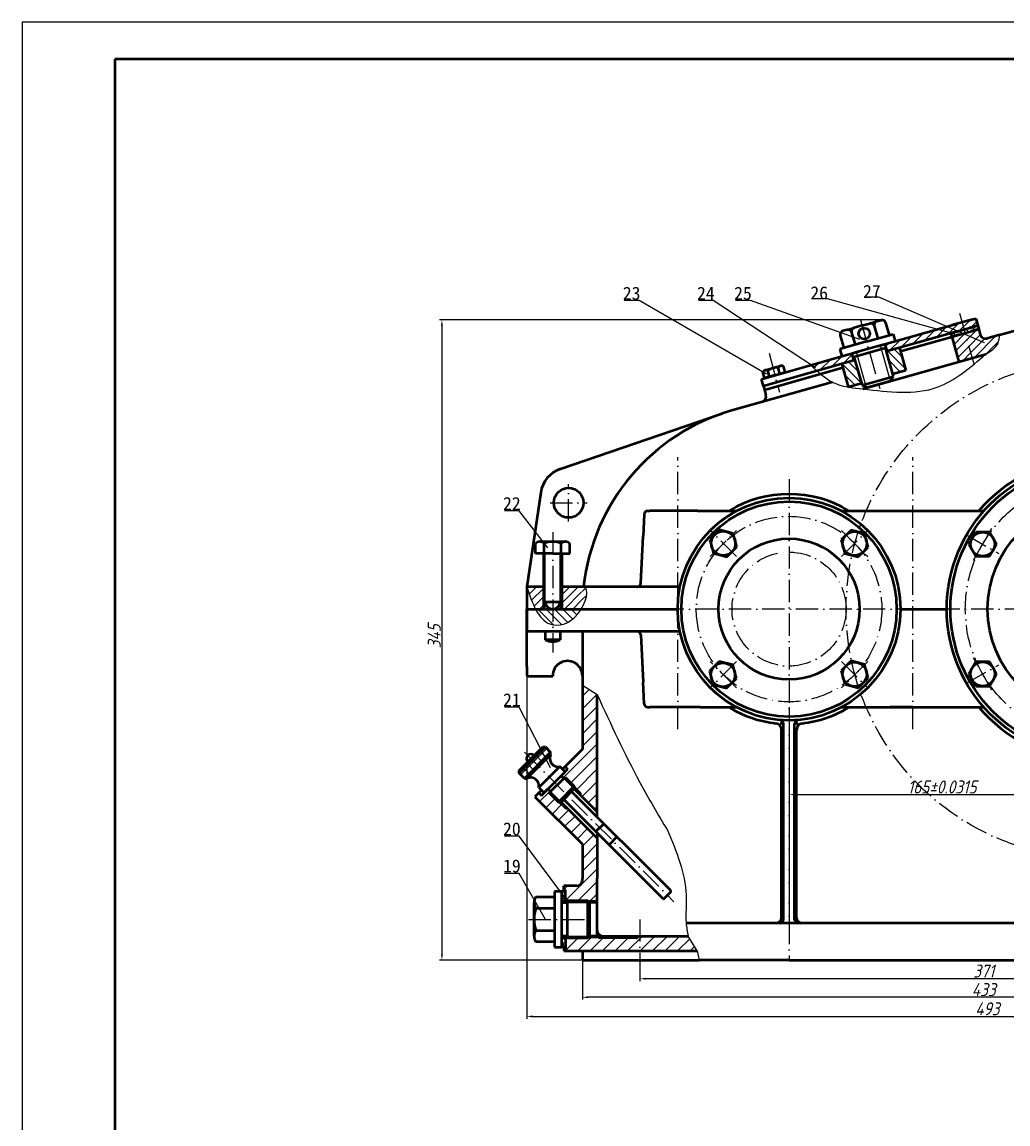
# Model space of a CAD drawing. Header units: millimetres. Extents: x 0 to 1682, y 0 to 1188.
# Drawn here: x 0 to 531, y 594 to 1188 of the extents above; entities that cross this region are included whole.
import ezdxf
from ezdxf import colors
from ezdxf.entities.mleader import LeaderData, LeaderLine
from ezdxf.enums import TextEntityAlignment as Align
from ezdxf.math import Vec2, Vec3

# ---------------------------------------------------------------- set-up
doc = ezdxf.new("R2010")
doc.units = ezdxf.units.MM
doc.linetypes.add('ACAD_ISO10W100', pattern=[18, 12, -3, 0, -3])
doc.layers.get('0').update_dxf_attribs({"lineweight": 50})
doc.layers.get('Defpoints').update_dxf_attribs({"lineweight": 50})
for name, color, linetype, lineweight in [('中心线', 20, 'ACAD_ISO10W100', 25), ('剖面线', 3, 'Continuous', 25), ('尺寸', 7, 'Continuous', 25), ('文字', 7, 'Continuous', 25), ('标注', 7, 'Continuous', 25), ('粗实线', 7, 'Continuous', 50), ('细实线', 7, 'Continuous', 25)]:
    doc.layers.add(name, color=color, linetype=linetype, lineweight=lineweight)
doc.styles.add('gbeitc', font='gbeitc.shx', dxfattribs={"bigfont": 'gbcbig.shx'})
doc.styles.add('Songti', font='')
doc.styles.get("Standard").update_dxf_attribs({"font": 'arial.ttf'})
doc.styles.get('Songti').set_extended_font_data('SimSun')
doc.dimstyles.new('gbeitc', dxfattribs={"dimtxt": 5, "dimasz": 3.125, "dimexe": 1.25, "dimexo": 0.625, "dimtad": 1, "dimdec": 0, "dimdsep": 46, "dimtxsty": 'gbeitc', "dimcen": 2.5, "dimadec": 0, "dimazin": 0, "dimtfac": 1, "dimtdec": 3, "dimtmove": 0, "dimatfit": 3, "dimfxl": 1, "dimarcsym": 0})
pattern_1 = [(45, (-31.765, 19.2817), (-3.367596, 3.367596), [])]
pattern_2 = [(135, (-31.765, 19.2817), (-1.796051, -1.796051), []), (225, (-31.765, 19.2817), (1.796051, -1.796051), [])]

# ---------------------------------------------------------------- blocks, each defined once
blk = doc.blocks.new('*D21')
at = {"layer": 'Defpoints', "color": 0, "lineweight": 25, "transparency": 16777216}
for p in [(463.52, 1027.39), (226.31, 682.29), (449.47, 682.29)]:
    blk.add_point(p, dxfattribs=at)
at = {"layer": '尺寸', "color": 0, "lineweight": -2, "transparency": 16777216}
for p, q in [((462.89, 1027.39), (225.06, 1027.39)), ((226.31, 1024.27), (226.31, 685.42)), ((448.84, 682.29), (225.06, 682.29))]:
    blk.add_line(p, q, dxfattribs=at)
at = {"layer": '尺寸', "color": 0, "lineweight": 25, "transparency": 16777216}
for points in [[(225.79, 1024.27), (226.84, 1024.27), (226.31, 1027.39)], [(225.79, 685.42), (226.84, 685.42), (226.31, 682.29)]]:
    blk.add_solid(points, dxfattribs=at)
at = {"layer": '尺寸', "color": 0, "transparency": 16777216, "insert": (222.19, 856.85), "char_height": 7, "attachment_point": 5, "rotation": 90, "style": 'gbeitc'}
blk.add_mtext('345', dxfattribs=at)
blk = doc.blocks.new('*D22')
at = {"layer": 'Defpoints', "color": 0, "lineweight": 25, "transparency": 16777216}
for p in [(413.41, 811.55), (578.41, 811.55), (578.41, 771.55)]:
    blk.add_point(p, dxfattribs=at)
at = {"layer": '尺寸', "color": 0, "lineweight": -2, "transparency": 16777216}
for p, q in [((413.41, 810.92), (413.41, 770.3)), ((578.41, 810.92), (578.41, 770.3)), ((416.54, 771.55), (575.29, 771.55))]:
    blk.add_line(p, q, dxfattribs=at)
at = {"layer": '尺寸', "color": 0, "lineweight": 25, "transparency": 16777216}
for points in [[(416.54, 772.07), (416.54, 771.03), (413.41, 771.55)], [(575.29, 772.07), (575.29, 771.03), (578.41, 771.55)]]:
    blk.add_solid(points, dxfattribs=at)
at = {"layer": '尺寸', "color": 0, "transparency": 16777216, "insert": (495.91, 775.67), "char_height": 7, "attachment_point": 5, "style": 'gbeitc'}
blk.add_mtext('165±0.0315', dxfattribs=at)
blk = doc.blocks.new('*D23')
at = {"layer": 'Defpoints', "color": 0, "lineweight": 25, "transparency": 16777216}
for p in [(333.01, 682.29), (703.67, 682.29), (333.01, 672.29)]:
    blk.add_point(p, dxfattribs=at)
at = {"layer": '尺寸', "color": 0, "lineweight": -2, "transparency": 16777216}
for p, q in [((333.01, 681.67), (333.01, 671.04)), ((703.67, 681.67), (703.67, 671.04)), ((700.55, 672.29), (336.14, 672.29))]:
    blk.add_line(p, q, dxfattribs=at)
at = {"layer": '尺寸', "color": 0, "lineweight": 25, "transparency": 16777216}
for points in [[(336.14, 672.81), (336.14, 671.77), (333.01, 672.29)], [(700.55, 672.81), (700.55, 671.77), (703.67, 672.29)]]:
    blk.add_solid(points, dxfattribs=at)
at = {"layer": '尺寸', "color": 0, "transparency": 16777216, "insert": (518.34, 676.42), "char_height": 7, "attachment_point": 5, "style": 'gbeitc'}
blk.add_mtext('371', dxfattribs=at)
blk = doc.blocks.new('*D24')
at = {"layer": 'Defpoints', "color": 0, "lineweight": 25, "transparency": 16777216}
for p in [(272.01, 871.55), (764.67, 871.55), (764.67, 651.95)]:
    blk.add_point(p, dxfattribs=at)
at = {"layer": '尺寸', "color": 0, "lineweight": -2, "transparency": 16777216}
for p, q in [((272.01, 870.92), (272.01, 650.7)), ((764.67, 870.92), (764.67, 650.7)), ((275.14, 651.95), (761.55, 651.95))]:
    blk.add_line(p, q, dxfattribs=at)
at = {"layer": '尺寸', "color": 0, "lineweight": 25, "transparency": 16777216}
for points in [[(275.14, 652.47), (275.14, 651.43), (272.01, 651.95)], [(761.55, 652.47), (761.55, 651.43), (764.67, 651.95)]]:
    blk.add_solid(points, dxfattribs=at)
at = {"layer": '尺寸', "color": 0, "transparency": 16777216, "insert": (520.3, 656.08), "char_height": 7, "attachment_point": 5, "style": 'gbeitc'}
blk.add_mtext('493', dxfattribs=at)
blk = doc.blocks.new('*D25')
at = {"layer": 'Defpoints', "color": 0, "lineweight": 25, "transparency": 16777216}
for p in [(302.01, 682.29), (734.67, 682.29), (302.01, 662.29)]:
    blk.add_point(p, dxfattribs=at)
at = {"layer": '尺寸', "color": 0, "lineweight": -2, "transparency": 16777216}
for p, q in [((302.01, 681.67), (302.01, 661.04)), ((734.67, 681.67), (734.67, 661.04)), ((731.55, 662.29), (305.14, 662.29))]:
    blk.add_line(p, q, dxfattribs=at)
at = {"layer": '尺寸', "color": 0, "lineweight": 25, "transparency": 16777216}
for points in [[(305.14, 662.81), (305.14, 661.77), (302.01, 662.29)], [(731.55, 662.81), (731.55, 661.77), (734.67, 662.29)]]:
    blk.add_solid(points, dxfattribs=at)
at = {"layer": '尺寸', "color": 0, "transparency": 16777216, "insert": (518.34, 666.42), "char_height": 7, "attachment_point": 5, "style": 'gbeitc'}
blk.add_mtext('433', dxfattribs=at)
blk = doc.blocks.new('_None')

msp = doc.modelspace()

# ---------------------------------------------------------------- hatches: boundary and pattern name
at = {"layer": '中心线', "lineweight": -3, "true_color": 0x58ba48}
h = msp.add_hatch(dxfattribs=at)
h.set_pattern_fill('ANSI31', color=85)
edge = h.paths.add_edge_path()
edge.add_line((448.439, 1005.515), (447.288, 1009.347))
edge.add_line((447.288, 1009.347), (424.991, 1003.047))
edge.add_spline(control_points=[(424.991, 1003.047), (426.297, 1002.022), (427.602, 1000.997), (428.918, 1000)], knot_values=[0, 0, 0, 0, 4.8236427, 4.8236427, 4.8236427, 4.8236427], degree=3, periodic=0)
edge.add_line((428.918, 1000), (448.439, 1005.515))
h.paths.add_polyline_path([(500.713, 1020.284), (493.295, 1022.345), (465.245, 1014.42), (466.27, 1010.553)])
h.paths.add_polyline_path([(498.448, 1023.801), (493.295, 1022.345), (500.713, 1020.284), (504.264, 1021.287)])
h.paths.add_polyline_path([(506.789, 1026.157), (501.233, 1024.587), (498.448, 1023.801), (504.264, 1021.287), (504.701, 1021.41), (507.877, 1022.308)])
h.paths.add_polyline_path([(508.708, 1019.367), (507.172, 1020.03), (501.203, 1018.344), (505.009, 1004.871), (510.302, 1006.367), (512.227, 1006.91)])
edge = h.paths.add_edge_path()
edge.add_spline(control_points=[(519.444, 1008.949), (522.197, 1010.651), (526.325, 1013.203), (526.751, 1017.826), (526.893, 1019.367)], knot_values=[0, 0, 0, 0, 8.9442719, 13.4164079, 13.4164079, 13.4164079, 13.4164079], degree=3, periodic=0)
edge.add_line((526.893, 1019.367), (520.156, 1017.464))
edge.add_arc((519.341, 1020.351), 3, 195.776096, 285.776096, ccw=False)
edge.add_line((516.454, 1019.535), (515.638, 1022.422))
edge.add_line((515.638, 1022.422), (511.596, 1021.28))
edge.add_line((511.596, 1021.28), (511.307, 1021.199))
edge.add_line((511.307, 1021.199), (508.42, 1020.383))
edge.add_line((508.42, 1020.383), (512.227, 1006.91))
edge.add_line((512.227, 1006.91), (519.444, 1008.949))
h.paths.add_polyline_path([(514.007, 1028.196), (509.965, 1027.054), (506.789, 1026.157), (507.877, 1022.308), (510.764, 1023.123), (511.052, 1023.205), (515.094, 1024.347)])
h = msp.add_hatch(dxfattribs=at)
h.set_pattern_fill('ANSI31', color=85, angle=90)
h.paths.add_polyline_path([(469.209, 998.128), (476.295, 1000.139), (472.877, 1012.419), (465.789, 1010.417)])
h.paths.add_polyline_path([(445.345, 991.395), (452.436, 993.39), (448.92, 1005.651), (441.832, 1003.649)])
at = {"layer": '剖面线'}
h = msp.add_hatch(dxfattribs=at)
h.set_pattern_fill('ANSI31', color=256, scale=1.5, style=0)
h.set_pattern_definition(pattern_1)
h.paths.add_polyline_path([(302.015, 830.446), (310.015, 825.446), (310.015, 762.214), (297.621, 774.607), (297.621, 776.021), (292.672, 780.971), (291.965, 780.264), (290.55, 781.678), (294.086, 785.214), (292.672, 786.628), (302.015, 795.971)])
h = msp.add_hatch(dxfattribs=at)
h.set_pattern_fill('ANSI37', color=256, style=0)
h.set_pattern_definition([(45, (-31.765, 19.2817), (-2.245064, 2.245064), []), (135, (-31.765, 19.2817), (-2.245064, -2.245064), [])])
h.paths.add_polyline_path([(270.751, 780.264), (267.923, 783.092), (282.065, 797.234), (284.894, 794.406)])
h = msp.add_hatch(dxfattribs=at)
h.set_pattern_fill('ANSI31', color=256, scale=1.5, style=0)
h.set_pattern_definition(pattern_1)
edge = h.paths.add_edge_path()
edge.add_line((278.53, 772.486), (279.944, 771.072))
edge.add_line((279.944, 771.072), (283.479, 774.607))
edge.add_line((283.479, 774.607), (284.894, 773.193))
edge.add_line((284.894, 773.193), (284.186, 772.486))
edge.add_line((284.186, 772.486), (289.136, 767.536))
edge.add_line((289.136, 767.536), (290.55, 767.536))
edge.add_line((290.55, 767.536), (310.015, 748.072))
edge.add_line((310.015, 748.072), (310.015, 726.292))
edge.add_line((310.015, 726.292), (310.015, 713.292))
edge.add_line((310.015, 713.292), (306.015, 713.292))
edge.add_line((306.015, 713.292), (305.015, 714.292))
edge.add_line((305.015, 714.292), (293.015, 714.292))
edge.add_line((293.015, 714.292), (293.015, 720.292))
edge.add_line((293.015, 720.292), (292.015, 720.292))
edge.add_line((292.015, 720.292), (292.015, 722.292))
edge.add_line((292.015, 722.292), (299.015, 722.292))
edge.add_arc((299.015, 725.292), 3, 270, 360)
edge.add_line((302.015, 725.292), (302.015, 726.292))
edge.add_line((302.015, 726.292), (302.015, 744.758))
edge.add_line((302.015, 744.758), (276.408, 770.364))
edge.add_line((276.408, 770.364), (278.53, 772.486))
h = msp.add_hatch(dxfattribs=at)
h.set_pattern_fill('ANSI37', color=256, scale=0.8, angle=90, style=0)
h.set_pattern_definition(pattern_2)
h.paths.add_polyline_path([(293.015, 719.292), (291.015, 719.292), (291.015, 714.292), (293.015, 714.292)])
h = msp.add_hatch(dxfattribs=at)
h.set_pattern_fill('ANSI31', color=256, scale=1.5, style=0)
h.set_pattern_definition(pattern_1)
edge = h.paths.add_edge_path()
edge.add_line((363.966, 687.292), (358.966, 695.292))
edge.add_line((358.966, 695.292), (332.015, 695.292))
edge.add_arc((331.015, 695.292), 1, 270, 360, ccw=False)
edge.add_line((331.015, 694.292), (311.015, 694.292))
edge.add_line((311.015, 694.292), (310.015, 695.292))
edge.add_line((310.015, 695.292), (306.015, 695.292))
edge.add_line((306.015, 695.292), (305.015, 694.292))
edge.add_line((305.015, 694.292), (293.015, 694.292))
edge.add_line((293.015, 694.292), (293.015, 688.292))
edge.add_line((293.015, 688.292), (292.015, 688.292))
edge.add_line((292.015, 688.292), (292.015, 687.292))
edge.add_line((292.015, 687.292), (363.966, 687.292))
h = msp.add_hatch(dxfattribs=at)
h.set_pattern_fill('ANSI37', color=256, scale=0.8, angle=90, style=0)
h.set_pattern_definition(pattern_2)
h.paths.add_polyline_path([(293.015, 689.292), (291.015, 689.292), (291.015, 694.292), (293.015, 694.292)])
at = {"layer": '标注', "lineweight": -3, "true_color": 0x58ba48}
h = msp.add_hatch(dxfattribs=at)
h.set_pattern_fill('ANSI31', color=85)
edge = h.paths.add_edge_path()
edge.add_line((281.015, 883.547), (272.015, 883.547))
edge.add_spline(control_points=[(272.015, 883.547), (273.462, 879.309), (274.908, 875.071), (276.745, 871.547)], knot_values=[0, 0, 0, 0, 11.3532881, 11.3532881, 11.3532881, 11.3532881], degree=3, periodic=0)
edge.add_line((276.745, 871.547), (281.015, 871.547))
edge.add_line((281.015, 871.547), (281.015, 883.547))
edge = h.paths.add_edge_path()
edge.add_spline(control_points=[(301.629, 883.547), (301.759, 883.549), (306.137, 883.617), (304.516, 876.784), (301.352, 871.547)], knot_values=[41.8071711, 41.8071711, 41.8071711, 41.8071711, 42.193555, 54.7624788, 54.7624788, 54.7624788, 54.7624788], degree=3, periodic=0)
edge.add_line((301.994, 883.547), (291.015, 883.547))
edge.add_line((291.015, 883.547), (291.015, 871.547))
edge.add_line((291.015, 871.547), (293.415, 871.547))
edge.add_line((293.415, 871.547), (301.352, 871.547))
h = msp.add_hatch(dxfattribs=at)
h.set_pattern_fill('ANSI31', color=85, angle=90)
edge = h.paths.add_edge_path()
edge.add_spline(control_points=[(276.745, 871.547), (278.731, 867.734), (284.365, 860.867), (295.853, 863.43), (300.816, 870.66), (301.352, 871.547)], knot_values=[11.3532881, 11.3532881, 11.3532881, 11.3532881, 23.6371149, 39.6802605, 41.8071711, 41.8071711, 41.8071711, 41.8071711], degree=3, periodic=0)
edge.add_line((301.352, 871.547), (276.745, 871.547))
at = {"layer": '粗实线', "lineweight": -3, "true_color": 0x58ba48}
h = msp.add_hatch(dxfattribs=at)
h.set_pattern_fill('ANSI31', color=85, angle=90)
h.paths.add_polyline_path([(504.264, 1021.287), (500.659, 1020.269), (501.203, 1018.344), (505.245, 1019.486), (507.172, 1020.03)])
h.paths.add_polyline_path([(515.638, 1022.422), (515.094, 1024.347), (511.052, 1023.205), (510.764, 1023.123), (507.877, 1022.308), (508.42, 1020.383), (511.307, 1021.199)])
h.paths.add_polyline_path([(507.877, 1022.308), (504.701, 1021.41), (504.264, 1021.287), (507.172, 1020.03), (508.42, 1020.383)])

# ---------------------------------------------------------------- linework, layer by layer
at = {"lineweight": 50}
for p, q in [((448.345, 1007.572), (465.253, 1012.342)), ((466.27, 1010.553), (465.245, 1014.42)), ((465.253, 1012.342), (469.544, 996.923)), ((472.877, 1012.419), (476.295, 1000.139)), ((448.439, 1005.515), (447.288, 1009.347)), ((448.369, 1007.572), (452.781, 992.187)), ((441.832, 1003.649), (445.345, 991.395)), ((476.295, 1000.139), (469.209, 998.128)), ((452.779, 992.194), (469.544, 996.923)), ((452.781, 992.187), (455.221, 990.951)), ((468.116, 994.558), (469.544, 996.923)), ((272.015, 840.547), (272.015, 836.443)), ((273.015, 835.443), (286.015, 835.442))]:
    msp.add_line(p, q, dxfattribs=at)
at = {"lineweight": 25}
for p, q in [((454.709, 992.739), (455.221, 990.951)), ((467.613, 996.384), (468.116, 994.558))]:
    msp.add_line(p, q, dxfattribs=at)
at = {"lineweight": 50}
for centre, radius, start, end in [((294.015, 835.602), 8.002, 0, 181.146854), ((273.015, 836.443), 1, 180, 269.993349)]:
    msp.add_arc(centre, radius, start, end, dxfattribs=at)
at = {"lineweight": 25}
msp.add_spline([(424.991, 1003.047), (438.583, 993.074), (453.26, 990.251)], degree=3, dxfattribs=at)
at = {"layer": '中心线', "linetype": 'ACAD_ISO10W100', "lineweight": 25}
for p, q in [((505.234, 1031.034), (513.134, 1003.138)), ((451.86, 1027.391), (461.668, 992.754)), ((461.668, 992.754), (462.312, 990.484))]:
    msp.add_line(p, q, dxfattribs=at)
at = {"layer": '中心线', "linetype": 'ACAD_ISO10W100'}
for p, q in [((402.677, 1009.416), (408.218, 988.447)), ((294.62, 918.838), (294.62, 938.838)), ((284.62, 928.838), (304.62, 928.838))]:
    msp.add_line(p, q, dxfattribs=at)
at = {"layer": '中心线'}
for p, q in [((353.415, 806.832), (353.415, 953.462)), ((480.057, 806.832), (480.057, 953.462)), ((413.415, 941.547), (413.415, 801.547)), ((512.793, 897.886), (522.793, 915.207)), ((286.015, 912.947), (286.015, 848.077)), ((385.131, 899.831), (370.988, 913.973)), ((370.988, 899.831), (385.131, 913.973)), ((441.699, 899.831), (455.841, 913.973)), ((441.699, 913.973), (455.841, 899.831)), ((441.699, 899.831), (455.841, 913.973)), ((441.699, 913.973), (455.841, 899.831)), ((509.133, 911.547), (526.453, 901.547)), ((483.415, 871.547), (343.415, 871.547)), ((668.415, 871.547), (488.415, 871.547)), ((522.793, 827.886), (512.793, 845.207)), ((385.131, 843.262), (370.988, 829.12)), ((385.131, 829.12), (370.988, 843.262)), ((441.699, 843.262), (455.841, 829.12)), ((455.841, 843.262), (441.699, 829.12)), ((509.133, 831.547), (526.453, 841.547)), ((413.415, 818.632), (413.415, 700.292)), ((413.415, 811.547), (413.415, 682.292)), ((270.751, 794.406), (351.401, 713.756)), ((273.015, 704.292), (309.015, 704.292)), ((333.015, 704.292), (333.015, 680.292))]:
    msp.add_line(p, q, dxfattribs=at)
for centre, radius in [((578.415, 871.547), 134.255), ((578.415, 871.547), 70), ((413.415, 871.547), 50), ((413.415, 871.547), 30.745)]:
    msp.add_circle(centre, radius, dxfattribs=at)
at = {"layer": '文字'}
for p, q in [((1682, 1188), (0, 1188)), ((0, 1188), (0, 0))]:
    msp.add_line(p, q, dxfattribs=at)
at = {"layer": '标注', "lineweight": 50}
for p, q in [((282.015, 875.547), (290.015, 875.547)), ((282.015, 859.547), (282.015, 855.047)), ((290.015, 859.547), (290.015, 855.047)), ((408.467, 808.733), (409.803, 811.002)), ((418.362, 808.733), (417.027, 811.002))]:
    msp.add_line(p, q, dxfattribs=at)
msp.add_arc((286.015, 875.547), 4, 180, 0, dxfattribs=at)
at = {"layer": '标注', "lineweight": 25}
msp.add_spline([(272.015, 883.547), (284.568, 863.518), (299.628, 869.046), (302.015, 883.547), (301.629, 883.547)], degree=3, dxfattribs=at)
at = {"layer": '粗实线'}
for p, q in [((1662.008, 1168), (50.008, 1168)), ((50.008, 1168), (50.008, 20)), ((512.345, 1027.727), (501.233, 1024.587)), ((509.965, 1027.054), (514.007, 1028.196)), ((514.007, 1028.196), (515.094, 1024.347)), ((444.679, 1022.103), (442.419, 1021.46)), ((444.679, 1022.103), (448.526, 1023.197)), ((452.71, 1024.387), (448.526, 1023.197)), ((452.71, 1024.387), (456.894, 1025.577)), ((456.894, 1025.577), (460.742, 1026.672)), ((459.365, 1024.201), (461.28, 1017.468)), ((460.742, 1026.672), (463.002, 1027.315)), ((461.078, 1013.243), (503.614, 1025.26)), ((465.473, 1025.938), (467.388, 1019.205)), ((504.701, 1021.41), (510.764, 1023.123)), ((511.052, 1023.205), (510.764, 1023.123)), ((515.094, 1024.347), (511.052, 1023.205)), ((511.052, 1023.205), (515.094, 1024.347)), ((511.307, 1021.199), (515.638, 1022.422)), ((515.638, 1022.422), (511.596, 1021.28)), ((515.094, 1024.347), (515.638, 1022.422)), ((515.638, 1022.422), (516.454, 1019.535)), ((526.893, 1019.367), (535.931, 1021.921)), ((441.042, 1018.989), (442.957, 1012.256)), ((447.15, 1020.727), (449.065, 1013.994)), ((447.15, 1020.727), (449.065, 1013.994)), ((455.173, 1015.731), (469.6, 1019.834)), ((504.701, 1021.41), (465.789, 1010.417)), ((469.6, 1019.834), (470.702, 1015.962)), ((473.413, 1010.493), (501.203, 1018.344)), ((500.659, 1020.269), (504.701, 1021.41)), ((500.659, 1020.269), (505.009, 1004.871)), ((501.203, 1018.344), (511.307, 1021.199)), ((505.245, 1019.486), (501.203, 1018.344)), ((526.893, 1019.367), (520.156, 1017.464)), ((398.527, 995.571), (451.455, 1010.524)), ((455.173, 1015.731), (440.745, 1011.627)), ((440.745, 1011.627), (441.839, 1007.78)), ((448.039, 1009.559), (451.455, 1010.524)), ((463.965, 1014.058), (448.568, 1009.708)), ((448.92, 1005.651), (399.614, 991.721)), ((448.436, 1005.515), (447.202, 1005.166)), ((453.26, 990.251), (519.444, 1008.949)), ((505.009, 1004.871), (510.302, 1006.367)), ((514.151, 1007.454), (519.444, 1008.949)), ((400.188, 996.04), (399.263, 999.314)), ((400.158, 989.797), (442.383, 1001.726)), ((400.49, 1000.282), (408.824, 1002.636)), ((402.966, 996.825), (402.041, 1000.099)), ((405.744, 997.61), (411.3, 999.179)), ((408.522, 998.395), (407.597, 1001.669)), ((411.3, 999.179), (410.375, 1002.453)), ((436.796, 993.913), (383.128, 978.75)), ((399.614, 991.721), (398.527, 995.571)), ((405.744, 997.61), (400.188, 996.04)), ((399.614, 991.721), (400.158, 989.797)), ((400.158, 989.797), (400.974, 986.91)), ((290.222, 947.11), (377.323, 976.938)), ((279.581, 934.33), (272.015, 883.547)), ((335.322, 922.559), (334.753, 910.912)), ((337.32, 924.462), (338.415, 924.462)), ((364.015, 924.462), (338.415, 924.462)), ((364.015, 924.462), (368.415, 924.462)), ((368.415, 924.462), (385.131, 924.462)), ((441.699, 924.462), (518.415, 924.462)), ((469.457, 924.462), (490.657, 924.462)), ((333.508, 885.449), (334.753, 910.912)), ((376.016, 914.253), (370.709, 908.946)), ((370.709, 908.946), (372.651, 901.696)), ((383.266, 912.31), (376.016, 914.253)), ((385.208, 905.061), (383.266, 912.31)), ((446.828, 914.152), (441.52, 908.845)), ((441.52, 908.845), (443.463, 901.595)), ((454.077, 912.209), (446.828, 914.152)), ((456.02, 904.959), (454.077, 912.209)), ((514.04, 913.047), (510.288, 906.547)), ((521.546, 913.047), (514.04, 913.047)), ((525.299, 906.547), (521.546, 913.047)), ((276.777, 901.547), (276.777, 906.99)), ((279.087, 907.947), (292.943, 907.947)), ((281.396, 901.547), (281.396, 906.99)), ((290.634, 901.547), (290.634, 906.99)), ((295.252, 901.547), (295.252, 906.99)), ((379.901, 899.753), (385.208, 905.061)), ((450.713, 899.652), (456.02, 904.959)), ((510.288, 906.547), (514.04, 900.047)), ((521.546, 900.047), (525.299, 906.547)), ((286.015, 901.547), (276.777, 901.547)), ((281.015, 901.547), (281.015, 871.547)), ((286.015, 901.547), (295.252, 901.547)), ((291.015, 901.547), (291.015, 871.547)), ((372.651, 901.696), (379.901, 899.753)), ((443.463, 901.595), (450.713, 899.652)), ((514.04, 900.047), (521.546, 900.047)), ((272.015, 883.547), (272.015, 871.547)), ((281.015, 883.547), (272.015, 883.547)), ((302.015, 883.547), (291.015, 883.547)), ((354.627, 883.547), (302.015, 883.547)), ((331.51, 883.547), (331.415, 883.547)), ((272.015, 871.547), (353.415, 871.547)), ((272.015, 871.547), (293.415, 871.547)), ((272.015, 871.547), (272.015, 859.547)), ((272.015, 859.547), (272.015, 871.547)), ((473.415, 871.547), (498.415, 871.547)), ((473.415, 871.547), (498.415, 871.547)), ((354.627, 859.547), (272.015, 859.547)), ((272.015, 840.547), (272.015, 859.547)), ((302.015, 859.547), (302.015, 830.446)), ((331.51, 859.547), (331.415, 859.547)), ((333.508, 857.644), (334.753, 832.182)), ((446.828, 843.644), (441.52, 838.336)), ((454.077, 841.701), (446.828, 843.644)), ((375.839, 843.365), (370.532, 838.058)), ((370.532, 838.058), (372.474, 830.808)), ((383.089, 841.423), (375.839, 843.365)), ((385.031, 834.173), (383.089, 841.423)), ((441.52, 838.336), (443.463, 831.087)), ((456.02, 834.451), (454.077, 841.701)), ((514.04, 843.047), (510.288, 836.547)), ((521.546, 843.047), (514.04, 843.047)), ((525.299, 836.547), (521.546, 843.047)), ((335.322, 820.534), (334.753, 832.182)), ((379.724, 828.866), (385.031, 834.173)), ((450.713, 829.144), (456.02, 834.451)), ((510.288, 836.547), (514.04, 830.047)), ((521.546, 830.047), (525.299, 836.547)), ((302.015, 830.446), (302.015, 795.971)), ((372.474, 830.808), (379.724, 828.866)), ((443.463, 831.087), (450.713, 829.144)), ((514.04, 830.047), (521.546, 830.047)), ((310.015, 762.214), (310.015, 825.446)), ((337.32, 818.632), (338.415, 818.632)), ((365.539, 818.632), (338.415, 818.632)), ((365.539, 818.632), (368.415, 818.632)), ((368.415, 818.632), (385.131, 818.632)), ((441.699, 818.632), (518.415, 818.632)), ((480.057, 818.632), (467.933, 818.632)), ((480.057, 818.632), (492.181, 818.632)), ((410.415, 704.292), (410.415, 809.547)), ((416.415, 704.292), (416.415, 809.547)), ((409.415, 705.292), (409.415, 806.547)), ((417.415, 705.292), (417.415, 806.547)), ((267.923, 783.092), (282.065, 797.234)), ((267.923, 784.507), (280.651, 797.234)), ((280.651, 797.234), (282.065, 797.234)), ((282.065, 797.234), (284.894, 794.406)), ((302.015, 795.971), (292.672, 786.628)), ((284.894, 794.406), (270.751, 780.264)), ((284.894, 792.992), (272.166, 780.264)), ((284.894, 792.992), (284.894, 794.406)), ((267.923, 783.092), (267.923, 784.507)), ((289.843, 786.628), (278.53, 775.314)), ((292.672, 783.799), (289.843, 786.628)), ((294.086, 785.214), (290.55, 781.678)), ((292.672, 786.628), (291.258, 785.214)), ((292.672, 786.628), (294.086, 785.214)), ((270.751, 780.264), (267.923, 783.092)), ((270.751, 780.264), (272.166, 780.264)), ((281.358, 772.486), (292.672, 783.799)), ((284.186, 772.486), (292.672, 780.971)), ((290.55, 781.678), (291.965, 780.264)), ((290.55, 781.678), (291.965, 780.264)), ((291.965, 780.264), (292.672, 780.971)), ((292.672, 780.971), (297.621, 776.021)), ((292.672, 780.971), (297.621, 776.021)), ((278.53, 772.486), (276.408, 770.364)), ((278.53, 775.314), (281.358, 772.486)), ((278.53, 772.486), (279.944, 773.9)), ((278.53, 772.486), (279.944, 771.072)), ((279.944, 771.072), (283.479, 774.607)), ((283.479, 774.607), (284.894, 773.193)), ((283.479, 774.607), (284.894, 773.193)), ((284.894, 773.193), (284.186, 772.486)), ((289.136, 767.536), (284.186, 772.486)), ((284.186, 772.486), (289.136, 767.536)), ((297.621, 776.021), (289.136, 767.536)), ((297.621, 774.607), (290.55, 767.536)), ((349.634, 719.766), (296.207, 773.193)), ((297.621, 776.021), (297.621, 774.607)), ((297.621, 776.021), (297.621, 774.607)), ((297.621, 774.607), (297.621, 774.607)), ((297.621, 774.607), (310.015, 762.214)), ((301.157, 772.486), (300.45, 771.779)), ((276.408, 770.364), (302.015, 744.758)), ((290.55, 767.536), (289.136, 767.536)), ((289.136, 767.536), (290.55, 767.536)), ((290.55, 767.536), (290.55, 767.536)), ((290.55, 767.536), (310.015, 748.072)), ((345.391, 715.524), (291.965, 768.95)), ((292.672, 764), (293.379, 764.708)), ((310.015, 759.385), (310.015, 762.214)), ((313.573, 755.827), (309.33, 751.584)), ((310.015, 750.9), (310.015, 748.072)), ((320.644, 748.756), (316.401, 744.513)), ((302.015, 744.758), (302.015, 726.292)), ((310.015, 748.072), (310.015, 726.292)), ((302.015, 725.292), (302.015, 726.292)), ((310.015, 713.292), (310.015, 726.292)), ((310.015, 695.292), (310.015, 726.292)), ((310.015, 698.292), (310.015, 726.292)), ((291.015, 719.292), (287.015, 719.292)), ((287.015, 719.292), (287.015, 689.292)), ((291.015, 689.292), (291.015, 719.292)), ((293.015, 719.292), (291.015, 719.292)), ((291.015, 719.292), (291.015, 714.292)), ((292.015, 720.292), (292.015, 722.292)), ((299.015, 722.292), (292.015, 722.292)), ((293.015, 720.292), (292.015, 720.292)), ((292.015, 719.292), (292.015, 720.292)), ((293.015, 714.292), (293.015, 720.292)), ((293.015, 714.292), (293.015, 719.292)), ((349.634, 719.059), (347.866, 717.292)), ((276.015, 695.217), (276.015, 713.367)), ((277.015, 716.392), (287.015, 716.392)), ((291.015, 714.292), (293.015, 714.292)), ((294.015, 713.192), (291.015, 713.192)), ((305.015, 714.292), (293.015, 714.292)), ((305.015, 714.292), (294.015, 714.292)), ((294.015, 714.292), (294.015, 713.192)), ((294.015, 694.292), (294.015, 714.292)), ((306.015, 713.292), (305.015, 714.292)), ((306.015, 713.292), (305.015, 714.292)), ((305.015, 694.292), (305.015, 714.292)), ((310.015, 713.292), (306.015, 713.292)), ((306.015, 695.292), (306.015, 713.292)), ((346.098, 715.524), (347.866, 717.292)), ((277.015, 710.342), (287.015, 710.342)), ((413.415, 702.292), (357.966, 702.292)), ((731.675, 702.292), (413.415, 702.292)), ((277.015, 698.242), (287.015, 698.242)), ((291.015, 695.392), (294.015, 695.392)), ((294.015, 695.392), (294.015, 694.292)), ((305.015, 694.292), (306.015, 695.292)), ((306.015, 695.292), (305.015, 694.292)), ((310.015, 695.292), (306.015, 695.292)), ((310.015, 695.292), (311.015, 694.292)), ((310.015, 695.292), (310.015, 694.292)), ((313.015, 695.292), (358.966, 695.292)), ((332.015, 695.292), (332.015, 695.292)), ((332.015, 695.292), (358.966, 695.292)), ((287.015, 692.192), (277.015, 692.192)), ((287.015, 689.292), (291.015, 689.292)), ((291.015, 689.292), (291.015, 694.292)), ((291.015, 694.292), (293.015, 694.292)), ((293.015, 689.292), (291.015, 689.292)), ((292.015, 689.292), (292.015, 688.292)), ((293.015, 694.292), (293.015, 689.292)), ((305.015, 694.292), (293.015, 694.292)), ((293.015, 694.292), (293.015, 688.292)), ((294.015, 694.292), (305.015, 694.292)), ((331.015, 694.292), (311.015, 694.292)), ((293.015, 688.292), (292.015, 688.292)), ((292.015, 688.292), (292.015, 687.292)), ((292.015, 687.292), (363.966, 687.292)), ((302.015, 687.292), (302.015, 682.292)), ((302.015, 682.292), (364.966, 682.292)), ((413.415, 682.292), (364.966, 682.292)), ((413.415, 682.292), (734.675, 682.292))]:
    msp.add_line(p, q, dxfattribs=at)
at = {"layer": '粗实线', "lineweight": 50}
for p, q in [((445.345, 991.395), (452.436, 993.39)), ((455.221, 990.951), (468.116, 994.558)), ((290.015, 855.047), (282.015, 855.047))]:
    msp.add_line(p, q, dxfattribs=at)
at = {"layer": '粗实线'}
for centre, radius in [((453.941, 1020.059), 3), ((578.415, 871.547), 80), ((578.415, 871.547), 78), ((294.62, 928.838), 8), ((413.415, 871.547), 60), ((413.415, 871.547), 58), ((578.415, 871.547), 58), ((377.959, 907.003), 6.5), ((413.415, 871.547), 38), ((448.77, 906.902), 6.5), ((517.793, 906.547), 6.5), ((377.781, 836.115), 6.5), ((448.77, 836.394), 6.5), ((517.793, 836.547), 6.5)]:
    msp.add_circle(centre, radius, dxfattribs=at)
for centre, radius, start, end in [((445.226, 1020.179), 2, 15.87697, 105.87697), ((449.073, 1021.274), 2, 105.87697, 195.87697), ((457.442, 1023.654), 2, 15.87697, 105.87697), ((461.289, 1024.748), 2, 105.87697, 195.87697), ((463.549, 1025.391), 2, 15.87697, 105.87697), ((442.966, 1019.537), 2, 105.87697, 195.87697), ((519.341, 1020.351), 3, 195.776096, 285.776096), ((401.045, 998.317), 2.041, 60.776096, 150.776096), ((406.633, 994.465), 7.268, 82.374257, 129.177935), ((409.379, 1000.672), 2.041, 60.776096, 150.776096), ((398.087, 986.094), 3, 285.776096, 15.776096), ((413.415, 871.547), 111.4, 105.776096, 173.816104), ((578.415, 871.547), 82, 94.897063, 139.811438), ((295.406, 931.973), 16, 108.904105, 171.526289), ((413.415, 871.547), 62, 58.590914, 121.409086), ((337.32, 922.462), 2, 90, 177.201507), ((413.415, 871.547), 60, 118.125506, 133.71803), ((279.087, 904.681), 3.266, 45, 135), ((286.015, 896.318), 11.629, 66.598161, 113.401839), ((292.943, 904.681), 3.266, 45, 135), ((331.51, 885.547), 2, 270, 357.201507), ((331.51, 857.547), 2, 2.798493, 90), ((413.415, 871.547), 60, 226.28197, 241.874494), ((337.32, 820.632), 2, 182.798493, 270), ((413.415, 871.547), 62, 238.590914, 263.517299), ((413.415, 871.547), 62, 276.482701, 301.409086), ((578.415, 871.547), 82, 220.188562, 265.102937), ((405.581, 806.183), 3.851, 5.412917, 77.494164), ((408.037, 809.403), 2.382, 3.44546, 80.876948), ((418.793, 809.403), 2.382, 99.123052, 176.55454), ((421.249, 806.183), 3.851, 102.505836, 174.587083), ((274.287, 790.871), 2.4, 45, 225), ((288.959, 791.047), 4.507, 154.440035, 281.309932), ((274.11, 776.198), 4.507, 348.690068, 115.559965), ((299.015, 725.292), 3, 270, 0), ((349.28, 719.413), 0.5, 315, 45), ((281.09, 713.367), 5.075, 143.414448, 216.585552), ((345.745, 715.877), 0.5, 225, 315), ((294.816, 704.292), 18.801, 161.228963, 198.771037), ((406.415, 705.292), 3, 270, 0), ((408.415, 704.292), 2, 270, 0), ((418.415, 704.292), 2, 180, 270), ((420.415, 705.292), 3, 180, 270), ((281.09, 695.217), 5.075, 143.414448, 216.585552), ((313.015, 698.292), 3, 180, 270), ((331.015, 695.292), 1, 270, 0)]:
    msp.add_arc(centre, radius, start, end, dxfattribs=at)
at = {"layer": '粗实线', "lineweight": 50}
msp.add_arc((286.015, 862.547), 8.5, 241.927513, 298.072487, dxfattribs=at)
at = {"layer": '细实线', "lineweight": 25}
for p, q in [((454.709, 992.739), (449.747, 1010.041)), ((467.613, 996.384), (462.787, 1013.725)), ((302.015, 830.446), (310.015, 825.446)), ((363.966, 687.292), (358.966, 695.292)), ((363.966, 687.292), (364.966, 682.292))]:
    msp.add_line(p, q, dxfattribs=at)
at = {"layer": '细实线'}
for p, q in [((282.015, 871.547), (282.015, 901.547)), ((290.015, 871.547), (290.015, 901.547)), ((297.621, 774.607), (291.965, 780.264)), ((290.55, 767.536), (284.894, 773.193)), ((297.621, 776.021), (301.157, 772.486)), ((289.136, 767.536), (292.672, 764)), ((310.015, 750.9), (310.015, 748.072)), ((345.391, 715.524), (310.015, 750.9)), ((349.634, 719.766), (317.109, 752.292)), ((310.015, 726.292), (310.015, 748.072)), ((349.634, 719.059), (347.866, 717.292)), ((294.015, 713.292), (306.015, 713.292)), ((310.015, 714.292), (305.015, 714.292)), ((346.098, 715.524), (347.866, 717.292)), ((294.015, 695.292), (306.015, 695.292)), ((310.015, 694.292), (305.015, 694.292))]:
    msp.add_line(p, q, dxfattribs=at)
for centre, start, end in [((349.28, 719.413), 315, 45), ((345.745, 715.877), 225, 315)]:
    msp.add_arc(centre, 0.5, start, end, dxfattribs=at)
at = {"layer": '细实线', "lineweight": 25}
for points, knots in [([(519.444, 1008.949), (522.197, 1010.651), (526.325, 1013.203), (526.751, 1017.826), (526.893, 1019.367)], [0, 0, 0, 0, 8.9442719, 13.4164079, 13.4164079, 13.4164079, 13.4164079]), ([(453.26, 990.251), (467.249, 988.546), (492.284, 985.495), (511.129, 1001.769), (519.444, 1008.949)], [0, 0, 0, 0, 40.0437552, 71.6665318, 71.6665318, 71.6665318, 71.6665318]), ([(310.015, 825.446), (317.341, 809.498), (328.82, 784.51), (342.806, 760.851), (347.866, 752.292)], [0, 0, 0, 0, 52.5990502, 82.412242, 82.412242, 82.412242, 82.412242]), ([(347.866, 752.292), (352.705, 740.818), (359.536, 724.619), (357.294, 704.882), (358.56, 697.619), (358.966, 695.292)], [0, 0, 0, 0, 36.4281729, 51.4281729, 58.4992407, 58.4992407, 58.4992407, 58.4992407])]:
    msp.add_open_spline(points, degree=3, knots=knots, dxfattribs=at)

# ---------------------------------------------------------------- texts
at = {"layer": '文字', "style": 'Songti'}
for s, p in [('26', (429.664, 1042.039)), ('27', (458.081, 1042.804)), ('23', (328.575, 1041.807)), ('24', (368.575, 1041.807)), ('25', (388.575, 1041.807)), ('22', (264.015, 928.462)), ('21', (264.015, 822.632)), ('20', (264.015, 753.068)), ('19', (264.015, 733.068))]:
    msp.add_text(s, height=7, dxfattribs=at).set_placement(p, align=Align.MIDDLE_CENTER)

# ---------------------------------------------------------------- dimensions: what is measured, and where the dimension line sits
at = {"layer": '尺寸'}
dim = msp.add_linear_dim(base=(226.315, 682.292), p1=(463.518, 1027.391), p2=(449.47, 682.292), angle=90, dimstyle='gbeitc', override={"dimtxt": 7, "dimpost": '<>'}, dxfattribs=at)
dim.commit()
dim.dimension.update_dxf_attribs({"geometry": '*D21', "text_midpoint": (226.315, 856.847), "dimtype": 160})
dim = msp.add_linear_dim(base=(764.675, 651.953), p1=(272.015, 871.547), p2=(764.675, 871.547), dimstyle='gbeitc', override={"dimtxt": 7, "dimpost": '<>'}, dxfattribs=at)
dim.commit()
dim.dimension.update_dxf_attribs({"geometry": '*D24', "text_midpoint": (520.298, 651.953), "dimtype": 160})
dim = msp.add_linear_dim(base=(578.415, 771.547), p1=(413.415, 811.547), p2=(578.415, 811.547), text='165±0.0315', dimstyle='gbeitc', override={"dimtxt": 7, "dimpost": '<>'}, dxfattribs=at)
dim.commit()
dim.dimension.update_dxf_attribs({"geometry": '*D22', "text_midpoint": (495.915, 775.672)})
for base, p1, p2, picture, middle in [((302.015, 662.292), (734.675, 682.292), (302.015, 682.292), '*D25', (518.345, 666.417)), ((333.015, 672.292), (703.675, 682.292), (333.015, 682.292), '*D23', (518.345, 676.417))]:
    dim = msp.add_linear_dim(base=base, p1=p1, p2=p2, dimstyle='gbeitc', override={"dimtxt": 7, "dimpost": '<>'}, dxfattribs=at)
    dim.commit()
    dim.dimension.update_dxf_attribs({"geometry": picture, "text_midpoint": middle})

# ---------------------------------------------------------------- leaders
at = {"layer": '标注'}
ml = msp.add_multileader_mtext('Standard', dxfattribs=at)
ml.set_content('', color=256)
ml.set_leader_properties()
ml.set_arrow_properties(name='NONE')
ml.build(insert=Vec2(0, 0))
ml.multileader.update_dxf_attribs({"text_left_attachment_type": 5, "text_right_attachment_type": 5, "dogleg_length": 6})
ctx = ml.context
ctx.base_point, ctx.plane_origin = Vec3(322.575, 1037.807), Vec3(-31.765, 19.282)
ctx.left_attachment, ctx.right_attachment, ctx.text_align_type = 5, 5, 2
notes = []
notes.append((ctx, [(1, (1, 1, 0), (332.575, 1037.807), (-1, 0), 6, [(0, [(401.239, 998.21)], 0, [])])]))
ctx.mtext.insert, ctx.mtext.alignment, ctx.mtext.flow_direction = Vec3(324.575, 1041.807), 3, 5
ml = msp.add_multileader_mtext('Standard', dxfattribs=at)
ml.set_content('', color=256)
ml.set_leader_properties()
ml.set_arrow_properties(name='NONE')
ml.build(insert=Vec2(0, 0))
ml.multileader.update_dxf_attribs({"text_left_attachment_type": 5, "text_right_attachment_type": 5, "dogleg_length": 6})
ctx = ml.context
ctx.base_point, ctx.plane_origin = Vec3(362.575, 1037.807), Vec3(-31.765, 19.282)
ctx.left_attachment, ctx.right_attachment, ctx.text_align_type = 5, 5, 2
notes.append((ctx, [(1, (1, 1, 0), (372.575, 1037.807), (-1, 0), 6, [(0, [(427.642, 1001.664)], 0, [])])]))
ctx.mtext.insert, ctx.mtext.alignment, ctx.mtext.flow_direction = Vec3(364.575, 1041.807), 3, 5
ml = msp.add_multileader_mtext('Standard', dxfattribs=at)
ml.set_content('', color=256)
ml.set_leader_properties()
ml.set_arrow_properties(name='NONE')
ml.build(insert=Vec2(0, 0))
ml.multileader.update_dxf_attribs({"text_left_attachment_type": 5, "text_right_attachment_type": 5, "dogleg_length": 6})
ctx = ml.context
ctx.base_point, ctx.plane_origin = Vec3(382.575, 1037.807), Vec3(-31.765, 19.282)
ctx.left_attachment, ctx.right_attachment, ctx.text_align_type = 5, 5, 2
notes.append((ctx, [(1, (1, 1, 0), (392.575, 1037.807), (-1, 0), 6, [(0, [(451.551, 1016.943)], 0, [])])]))
ctx.mtext.insert, ctx.mtext.alignment, ctx.mtext.flow_direction = Vec3(384.575, 1041.807), 3, 5
ml = msp.add_multileader_mtext('Standard', dxfattribs=at)
ml.set_content('', color=256)
ml.set_leader_properties()
ml.set_arrow_properties(name='NONE')
ml.build(insert=Vec2(0, 0))
ml.multileader.update_dxf_attribs({"text_left_attachment_type": 5, "text_right_attachment_type": 5, "dogleg_length": 6})
ctx = ml.context
ctx.base_point, ctx.plane_origin = Vec3(424.079, 1038.795), Vec3(69.739, 20.27)
ctx.left_attachment, ctx.right_attachment, ctx.text_align_type = 5, 5, 2
notes.append((ctx, [(1, (1, 1, 0), (434.079, 1038.795), (-1, 0), 6, [(0, [(502.781, 1019.709)], 0, [])])]))
ctx.mtext.insert, ctx.mtext.alignment, ctx.mtext.flow_direction = Vec3(426.079, 1042.795), 3, 5
ml = msp.add_multileader_mtext('Standard', dxfattribs=at)
ml.set_content('', color=256)
ml.set_leader_properties()
ml.set_arrow_properties(name='NONE')
ml.build(insert=Vec2(0, 0))
ml.multileader.update_dxf_attribs({"text_left_attachment_type": 5, "text_right_attachment_type": 5, "dogleg_length": 6})
ctx = ml.context
ctx.base_point, ctx.plane_origin = Vec3(451.82, 1039.63), Vec3(97.48, 21.105)
ctx.left_attachment, ctx.right_attachment, ctx.text_align_type = 5, 5, 2
notes.append((ctx, [(1, (1, 1, 0), (461.82, 1039.63), (-1, 0), 6, [(0, [(518.695, 1015.051)], 0, [])])]))
ctx.mtext.insert, ctx.mtext.alignment, ctx.mtext.flow_direction = Vec3(453.82, 1043.63), 3, 5
ml = msp.add_multileader_mtext('Standard', dxfattribs=at)
ml.set_content('', color=256)
ml.set_leader_properties()
ml.set_arrow_properties(name='NONE')
ml.build(insert=Vec2(0, 0))
ml.multileader.update_dxf_attribs({"text_left_attachment_type": 5, "text_right_attachment_type": 5, "dogleg_length": 6})
ctx = ml.context
ctx.base_point, ctx.plane_origin = Vec3(258.015, 924.462), Vec3(-31.765, 19.282)
ctx.left_attachment, ctx.right_attachment, ctx.text_align_type = 5, 5, 2
notes.append((ctx, [(1, (1, 1, 0), (268.015, 924.462), (-1, 0), 6, [(0, [(283.334, 904.651)], 0, [])])]))
ctx.mtext.insert, ctx.mtext.alignment, ctx.mtext.flow_direction = Vec3(260.015, 928.462), 3, 5
ml = msp.add_multileader_mtext('Standard', dxfattribs=at)
ml.set_content('', color=256)
ml.set_leader_properties()
ml.set_arrow_properties(name='NONE')
ml.build(insert=Vec2(0, 0))
ml.multileader.update_dxf_attribs({"text_left_attachment_type": 5, "text_right_attachment_type": 5, "dogleg_length": 6})
ctx = ml.context
ctx.base_point, ctx.plane_origin = Vec3(258.015, 818.632), Vec3(-31.765, 19.282)
ctx.left_attachment, ctx.right_attachment, ctx.text_align_type = 5, 5, 2
notes.append((ctx, [(1, (1, 1, 0), (268.015, 818.632), (-1, 0), 6, [(0, [(284.79, 786.025)], 0, [])])]))
ctx.mtext.insert, ctx.mtext.alignment, ctx.mtext.flow_direction = Vec3(260.015, 822.632), 3, 5
ml = msp.add_multileader_mtext('Standard', dxfattribs=at)
ml.set_content('', color=256)
ml.set_leader_properties()
ml.set_arrow_properties(name='NONE')
ml.build(insert=Vec2(0, 0))
ml.multileader.update_dxf_attribs({"text_left_attachment_type": 5, "text_right_attachment_type": 5, "dogleg_length": 6})
ctx = ml.context
ctx.base_point, ctx.plane_origin = Vec3(258.015, 749.068), Vec3(-31.765, 19.282)
ctx.left_attachment, ctx.right_attachment = 5, 5
notes.append((ctx, [(1, (1, 1, 0), (268.015, 749.068), (-1, 0), 6, [(0, [(292.015, 716.792)], 0, [])])]))
ctx.mtext.insert, ctx.mtext.flow_direction = Vec3(260.015, 753.068), 5
ml = msp.add_multileader_mtext('Standard', dxfattribs=at)
ml.set_content('', color=256)
ml.set_leader_properties()
ml.set_arrow_properties(name='NONE')
ml.build(insert=Vec2(0, 0))
ml.multileader.update_dxf_attribs({"text_left_attachment_type": 5, "text_right_attachment_type": 5, "dogleg_length": 6})
ctx = ml.context
ctx.base_point, ctx.plane_origin = Vec3(258.015, 729.068), Vec3(-31.765, 19.282)
ctx.left_attachment, ctx.right_attachment, ctx.text_align_type = 5, 5, 2
notes.append((ctx, [(1, (1, 1, 0), (268.015, 729.068), (-1, 0), 6, [(0, [(282.068, 704.292)], 0, [])])]))
ctx.mtext.insert, ctx.mtext.alignment, ctx.mtext.flow_direction = Vec3(260.015, 733.068), 3, 5
for ctx, leaders in notes:
    for number, flags, end, landing, length, lines in leaders:
        leader = LeaderData()
        leader.index, (leader.has_last_leader_line, leader.has_dogleg_vector, leader.attachment_direction) = number, flags
        leader.last_leader_point, leader.dogleg_vector, leader.dogleg_length = Vec3(end), Vec3(landing), length
        for number, points, colour, breaks in lines:
            line = LeaderLine()
            line.index, line.vertices, line.color, line.breaks = number, Vec3.list(points), colors.encode_raw_color(colour), breaks
            leader.lines.append(line)
        ctx.leaders.append(leader)

doc.saveas('drawing.dxf')
